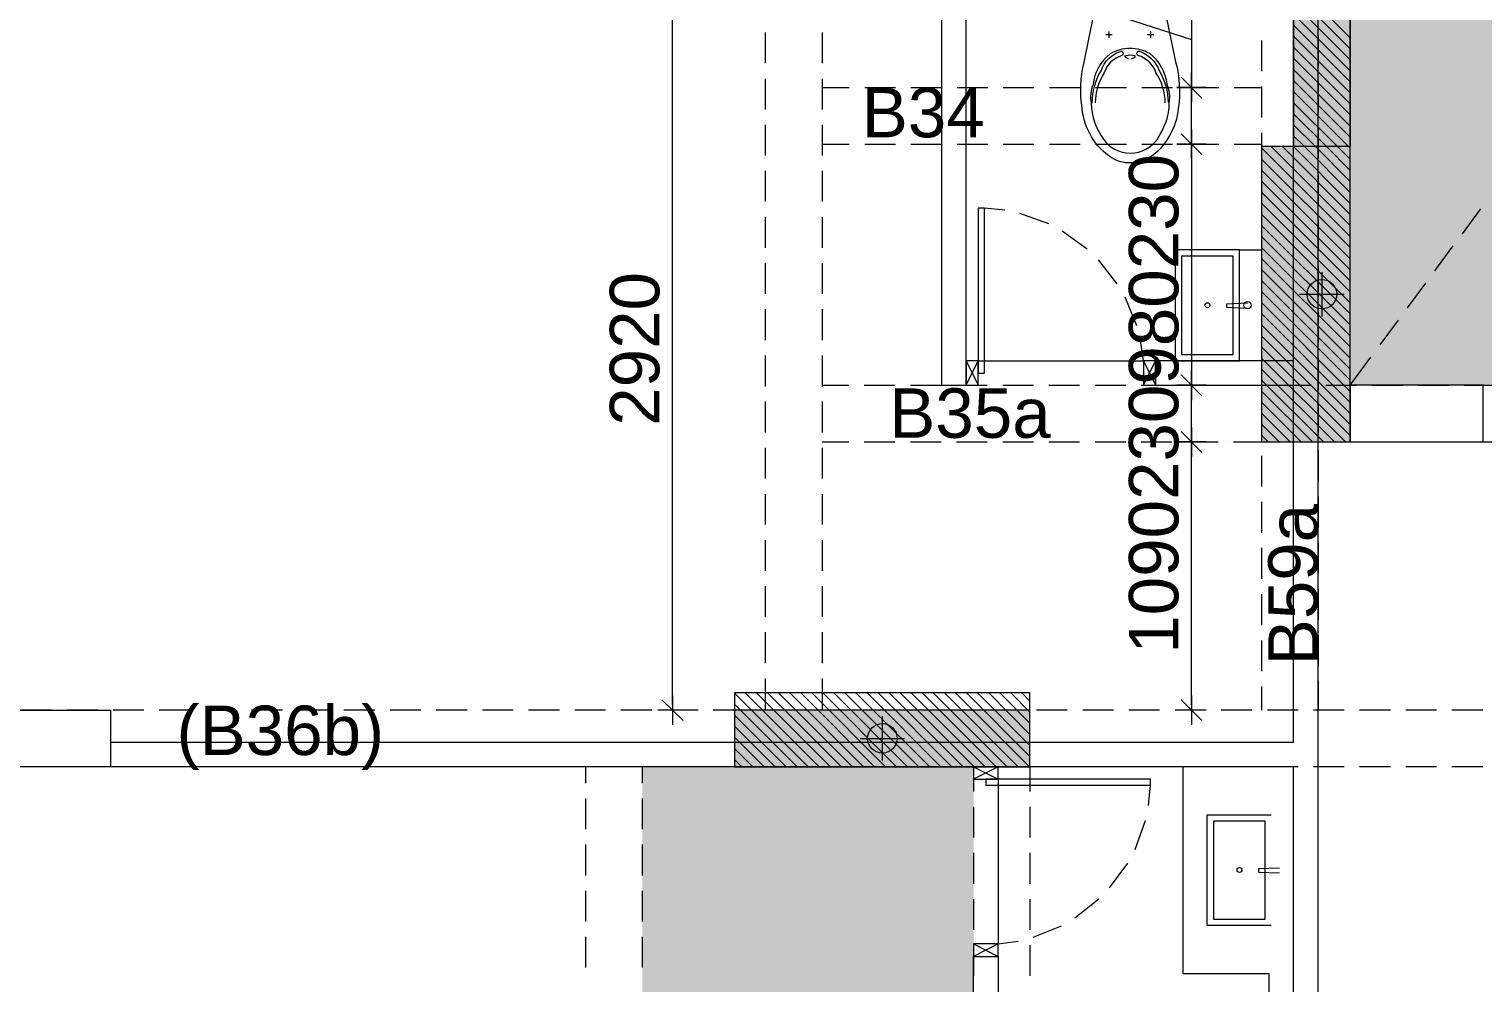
# Model space of a CAD drawing. Header units: millimetres. Extents: x -1303 to 98744, y -1303 to 90097.
# Drawn here: x 11474 to 17378, y 68579 to 72455 of the extents above; entities that cross this region are included whole.
import ezdxf

# ---------------------------------------------------------------- set-up
doc = ezdxf.new("R2010")
doc.units = ezdxf.units.MM
doc.layers.add('PDF_Geometry', color=7, linetype='Continuous')
doc.layers.add('PDF_Text', color=7, linetype='Continuous')
doc.layers.add('PDF_Solid Fills', color=192, linetype='Continuous', true_color=0xc2c0c0c0)
doc.styles.add('PDF ArialMT', font='arial.ttf')

msp = doc.modelspace()

# ---------------------------------------------------------------- hatches: boundary and pattern name
at = {"layer": 'PDF_Solid Fills', "true_color": 0x0000b2}
h = msp.add_hatch(color=33, dxfattribs=at)
h.paths.add_polyline_path([(15309.27507, 66332.73191), (15309.27507, 69457.67673), (13964.25597, 69457.67673), (13964.25597, 66262.74304), (14339.25034, 66262.74304), (14339.25034, 66332.73191)], flags=0)
h.paths.add_polyline_path([(16479.27862, 77147.7163), (16479.27862, 75862.70139), (13689.29439, 75862.70139), (13689.29439, 77147.7163)], flags=0)
h.paths.add_polyline_path([(13459.27165, 75862.70139), (13459.27165, 80442.69312), (11944.31663, 80442.69312), (11944.31663, 75862.70139)], flags=0)
h.paths.add_polyline_path([(15309.27507, 58577.69528), (15309.27507, 60477.71304), (14094.24695, 60477.71304), (14094.24695, 58577.69528)], flags=0)
h.paths.add_polyline_path([(16479.27862, 50817.74947), (16479.27862, 52102.68174), (13689.29439, 52102.68174), (13689.29439, 50817.74947)], flags=0)
h.paths.add_polyline_path([(13459.27165, 47522.69415), (13459.27165, 52102.68174), (11944.31663, 52102.68174), (11944.31663, 47522.69415)], flags=0)
at = {"layer": 'PDF_Solid Fills'}
h = msp.add_hatch(color=256, dxfattribs=at)
h.paths.add_polyline_path([(19189.29033, 70777.7336), (19189.29033, 71977.6974), (18829.27557, 71977.6974), (18829.27557, 70777.7336)], flags=0)
h.paths.add_polyline_path([(16839.29338, 70777.7336), (16839.29338, 71977.6974), (16479.27862, 71977.6974), (16479.27862, 70777.7336)], flags=0)
h.paths.add_polyline_path([(16839.29338, 71977.6974), (16839.29338, 73697.71191), (18829.27557, 73697.71191), (18829.27557, 71977.6974), (19059.29832, 71977.6974), (19059.29832, 73927.73258), (16609.27064, 73927.73258), (16609.27064, 71977.6974)], flags=0)

# ---------------------------------------------------------------- linework, layer by layer
at = {"layer": 'PDF_Geometry', "color": 9, "lineweight": 0, "true_color": 0xc0c0c0}
for points in [[(16709.0493, 57187.39747), (16709.0493, 80672.11875), (7794.16426, 80672.11875)], [(11803.91534, 69556.8686), (16609.18593, 69556.8686), (16609.18593, 72606.91537), (16183.49849, 72606.91537), (16183.49849, 72707.62792), (16609.18593, 72707.62792), (16609.18593, 75562.18357)], [(10703.73019, 72606.91537), (10703.73019, 72837.1096), (9804.11789, 72837.1096), (9804.11789, 72606.91537), (15178.94524, 72606.91537), (15178.94524, 71007.41543), (15278.80862, 71007.41543), (15278.80862, 72606.91537), (15583.47527, 72606.91537), (15583.47527, 72707.62792), (15278.80862, 72707.62792), (15278.80862, 73607.2392), (15583.47527, 73607.2392), (15583.47527, 73707.10051), (15278.80862, 73707.10051), (15278.80862, 74792.05397), (15178.94524, 74792.05397)], [(15859.36764, 72445.27608), (15859.36764, 72419.03594)], [(16028.6269, 72445.27608), (16028.6269, 72419.88719)], [(15872.90818, 72431.73038), (15846.6732, 72431.73038)], [(16015.08637, 72432.58164), (16041.32031, 72432.58164)], [(15950.76702, 72334.40631), (15965.15468, 72341.1833), (15966.00077, 72346.25777), (15943.99727, 72348.79501), (15922.83986, 72345.41478), (15938.07258, 72334.40631)], [(15943.99727, 72375.87814), (15943.99727, 72375.87814)], [(15943.99727, 72375.87814), (15943.99727, 72375.87814)], [(15943.99727, 72348.79501), (15943.99727, 72348.79501)], [(15946.53554, 71950.19277), (15946.53554, 71950.19277)], [(15947.38267, 71950.19277), (15947.38267, 71950.19277)], [(15946.53554, 71911.25818), (15946.53554, 71911.25818)], [(15946.53554, 71911.25818), (15946.53554, 71911.25818)], [(15436.21951, 71719.15555), (15354.12816, 71727.61851)], [(15614.78782, 71663.29504), (15497.15244, 71705.60985)], [(17294.6859, 71623.51745), (17369.16039, 71724.23002)], [(15770.50653, 71560.89649), (15669.79708, 71633.67467)], [(17182.97521, 71472.87838), (17257.44969, 71573.59093)], [(15893.21949, 71419.56336), (15816.20674, 71517.73042)], [(16389.1489, 71557.508), (16478.85713, 71557.508), (16478.85713, 71107.27673), (16389.1489, 71107.27673)], [(17072.10957, 71322.23929), (17146.58405, 71422.95186)], [(15971.92443, 71249.46112), (15924.53205, 71365.39709)], [(16422.15362, 71340.85946), (16336.67895, 71336.62798), (16336.67895, 71324.77653), (16422.15362, 71320.54505)], [(16960.39888, 71171.60021), (17034.87336, 71272.3045)], [(15278.80862, 71007.41543), (15328.73927, 71107.27673), (15999.00653, 71107.27673), (15987.15818, 71189.36913)], [(15278.80862, 71107.27673), (15328.73927, 71007.41543)], [(15999.00653, 71007.41543), (16048.93822, 71107.27673)], [(15999.00653, 71107.27673), (16048.93822, 71007.41543)], [(16609.18593, 71107.27673), (16048.93822, 71107.27673), (16048.93822, 71007.41543), (16609.18593, 71007.41543)], [(16838.53304, 71007.41543), (16923.16267, 71121.66543)], [(10903.45694, 69456.99902), (10903.45694, 69687.19326), (11803.91534, 69687.19326), (11803.91534, 69456.99902), (10889.91537, 69456.99902)], [(16179.26701, 64532.40603), (16609.18593, 64532.40603), (16609.18593, 66032.04053), (16373.91515, 66032.04053), (16373.91515, 66131.90596), (16609.18593, 66131.90596), (16609.18593, 69456.99902), (11803.91534, 69456.99902)], [(15309.27507, 69456.99902), (15409.13741, 69407.0725), (15409.13741, 68737.6472), (15490.38268, 68748.65567)], [(15409.13741, 69456.99902), (15309.27507, 69407.0725)], [(16609.18593, 69456.99902), (16158.95673, 69456.99902), (16158.95673, 68617.47975), (16508.4775, 68617.47975), (16508.4775, 67331.95241), (16609.18593, 67331.95241), (16308.75075, 67331.95241), (16308.75075, 67232.09111), (16609.18593, 67232.09111), (15409.13741, 66131.90596)], [(16020.16393, 69299.59122), (16028.6269, 69382.52661)], [(16518.63264, 68812.12789), (16258.8201, 68812.12789), (16258.8201, 69262.35088), (16518.63264, 69262.35088)], [(15965.15468, 69121.86901), (16007.46949, 69238.65624)], [(15861.90591, 68965.3042), (15935.53431, 69066.01677)], [(16551.63737, 69045.70235), (16466.16269, 69042.31385), (16466.16269, 69029.61941), (16551.63737, 69026.23918)], [(15720.57485, 68843.43423), (15818.74502, 68920.45215)], [(15551.3156, 68764.73034), (15667.25777, 68811.27663)], [(15309.27507, 68737.6472), (15409.13741, 68686.86942)], [(15409.13741, 68737.6472), (15309.27507, 68686.86942)]]:
    msp.add_lwpolyline(points, dxfattribs=at)
at = {"layer": 'PDF_Geometry', "color": 5, "lineweight": 0}
for points in [[(19059.21361, 71977.27591), (19059.21361, 73927.13754), (16609.18593, 73927.13754), (16609.18593, 71977.27591), (16609.18593, 73927.13754), (19059.21361, 73927.13754)], [(16838.53304, 71977.27591), (16838.53304, 73696.94329), (18829.02144, 73696.94329), (18829.02144, 71977.27591), (18829.02144, 73696.94329), (16838.53304, 73696.94329)], [(16478.85713, 70777.22119), (16838.53304, 70777.22119), (16838.53304, 71977.26932), (16478.85713, 71977.26932)], [(16478.85713, 70777.22119), (16838.53304, 70777.22119), (16838.53304, 71977.26932), (16478.85713, 71977.26932)], [(14338.57264, 69456.99902), (15538.62077, 69456.99902), (15538.62077, 69757.43419), (14338.57264, 69757.43419)], [(14338.57264, 69456.99902), (15538.62077, 69456.99902), (15538.62077, 69687.19161), (14338.57264, 69687.19161)]]:
    msp.add_lwpolyline(points, close=True, dxfattribs=at)
at = {"layer": 'PDF_Geometry', "color": 122, "lineweight": 0, "true_color": 0x00b88a}
for points in [[(15803.5123, 73079.14702), (15803.5123, 72538.36867), (16194.50076, 72412.26723)], [(14087.22307, 69707.50767), (14087.22307, 72587.4522), (14087.22307, 72567.13778)], [(16194.50076, 72567.13778), (16194.50076, 72587.4522), (16194.50076, 72237.08224), (16194.50076, 72257.39666)], [(16194.50076, 71987.42484), (16194.50076, 72217.61909)], [(16194.50076, 71947.65554), (16194.50076, 71967.11869), (16194.50076, 71026.87859), (16194.50076, 71047.19301)], [(16194.50076, 70777.22119), (16194.50076, 71007.41543)], [(16194.50076, 69707.50767), (16194.50076, 70756.91504), (16194.50076, 70737.45188)], [(14044.06216, 69729.50808), (14129.53788, 69644.87845)], [(14087.22307, 69747.28526), (14087.22307, 69627.10953)], [(16152.18595, 69729.50808), (16236.81557, 69644.87845)], [(16194.50076, 69747.28526), (16194.50076, 69627.10953)], [(14146.4638, 69687.19326), (14027.13623, 69687.19326)], [(16254.58862, 69687.19326), (16134.4129, 69687.19326)]]:
    msp.add_lwpolyline(points, dxfattribs=at)
at = {"layer": 'PDF_Geometry', "lineweight": 0}
for points in [[(16609.18593, 72650.08144), (16838.53304, 72419.88719)], [(16609.18593, 72605.22112), (16838.53304, 72375.03515)], [(16609.18593, 72560.36907), (16838.53304, 72330.17483)], [(16609.18593, 72515.51702), (16838.53304, 72285.32279)], [(16609.18593, 72470.66497), (16838.53304, 72240.47074)], [(16609.18593, 72425.81293), (16838.53304, 72195.61868)], [(16609.18593, 72380.95261), (16838.53304, 72150.76664)], [(16609.18593, 72336.10056), (16838.53304, 72105.90632)], [(16609.18593, 72290.40552), (16838.53304, 72061.05428)], [(16194.50076, 72217.61909), (16194.50076, 72217.61909)], [(16194.50076, 72217.61909), (16194.50076, 72217.61909)], [(16274.05178, 72217.61909), (16274.05178, 72217.61909)], [(16274.05178, 72217.61909), (16274.05178, 72217.61909)], [(16336.67895, 72217.61909), (16336.67895, 72217.61909)], [(16336.67895, 72217.61909), (16336.67895, 72217.61909)], [(16399.30404, 72217.61909), (16399.30404, 72217.61909)], [(16399.30404, 72217.61909), (16399.30404, 72217.61909)], [(16478.85713, 72217.61909), (16478.85713, 72217.61909)], [(16478.85713, 72217.61909), (16478.85713, 72217.61909)], [(16609.18593, 72245.5452), (16838.53304, 72016.20223)], [(16609.18593, 72200.69316), (16832.60731, 71977.27591), (16838.53304, 71971.35018)], [(16609.18593, 72155.84111), (16787.75527, 71977.27591), (16838.53304, 71926.49813)], [(16609.18593, 72110.98906), (16742.90115, 71977.27591), (16838.53304, 71880.79482)], [(16609.18593, 72066.13702), (16698.04704, 71977.27591), (16838.53304, 71835.94277)], [(16194.50076, 71987.42484), (16194.50076, 71987.42484)], [(16194.50076, 71987.42484), (16194.50076, 71987.42484)], [(16274.05178, 71987.42484), (16274.05178, 71987.42484)], [(16274.05178, 71987.42484), (16274.05178, 71987.42484)], [(16336.67895, 71987.42484), (16336.67895, 71987.42484)], [(16336.67895, 71987.42484), (16336.67895, 71987.42484)], [(16399.30404, 71987.42484), (16399.30404, 71987.42484)], [(16399.30404, 71987.42484), (16399.30404, 71987.42484)], [(16478.85713, 71987.42484), (16478.85713, 71987.42484)], [(16478.85713, 71987.42484), (16478.85713, 71987.42484)], [(16478.85713, 71972.19317), (16838.53304, 71611.67426)], [(16518.63264, 71977.27591), (16838.53304, 71656.52632)], [(16563.48676, 71977.27591), (16838.53304, 71701.37837)], [(16608.3388, 71977.27591), (16838.53304, 71746.23041)], [(16609.18593, 72021.2767), (16653.19292, 71977.27591), (16838.53304, 71791.09073)], [(16478.85713, 71926.49813), (16838.53304, 71566.82222)], [(16478.85713, 71881.63781), (16838.53304, 71521.9619)], [(16478.85713, 71836.78577), (16838.53304, 71477.10986)], [(16478.85713, 71791.93372), (16838.53304, 71432.25781)], [(16478.85713, 71747.08167), (16838.53304, 71387.40575)], [(16478.85713, 71702.22962), (16838.53304, 71342.55371)], [(16478.85713, 71657.3693), (16838.53304, 71297.69339)], [(16478.85713, 71612.51726), (16838.53304, 71252.84135)], [(16478.85713, 71567.66521), (16838.53304, 71207.9893)], [(16478.85713, 71522.81316), (16838.53304, 71163.13724)], [(16478.85713, 71477.96111), (16838.53304, 71118.2852)], [(16478.85713, 71433.10079), (16838.53304, 71072.58189)], [(16478.85713, 71388.24875), (16838.53304, 71027.72984)], [(16478.85713, 71343.3967), (16838.53304, 70982.8778)], [(16478.85713, 71298.54465), (16838.53304, 70938.01748)], [(16478.85713, 71253.6926), (16838.53304, 70893.16544)], [(16478.85713, 71208.83228), (16838.53304, 70848.31338)], [(16478.85713, 71163.98024), (16838.53304, 70803.46133)], [(16478.85713, 71118.2852), (16819.91287, 70777.22119)], [(16478.85713, 71073.42488), (16775.06082, 70777.22119)], [(16478.85713, 71028.57284), (16730.20671, 70777.22119)], [(16194.50076, 71007.41543), (16194.50076, 71007.41543)], [(16194.50076, 71007.41543), (16194.50076, 71007.41543)], [(16274.05178, 71007.41543), (16274.05178, 71007.41543)], [(16274.05178, 71007.41543), (16274.05178, 71007.41543)], [(16336.67895, 71007.41543), (16336.67895, 71007.41543)], [(16336.67895, 71007.41543), (16336.67895, 71007.41543)], [(16399.30404, 71007.41543), (16399.30404, 71007.41543)], [(16399.30404, 71007.41543), (16399.30404, 71007.41543)], [(16478.85713, 71007.41543), (16478.85713, 71007.41543)], [(16478.85713, 71007.41543), (16478.85713, 71007.41543)], [(16478.85713, 70983.72079), (16685.35259, 70777.22119)], [(16478.85713, 70938.86873), (16640.49847, 70777.22119)], [(16478.85713, 70894.01669), (16595.64436, 70777.22119)], [(16478.85713, 70849.15637), (16550.79232, 70777.22119)], [(16478.85713, 70804.30433), (16505.9382, 70777.22119)], [(16194.50076, 70777.22119), (16194.50076, 70777.22119)], [(16194.50076, 70777.22119), (16194.50076, 70777.22119)], [(16274.05178, 70777.22119), (16274.05178, 70777.22119)], [(16274.05178, 70777.22119), (16274.05178, 70777.22119)], [(16336.67895, 70777.22119), (16336.67895, 70777.22119)], [(16336.67895, 70777.22119), (16336.67895, 70777.22119)], [(16399.30404, 70777.22119), (16399.30404, 70777.22119)], [(16399.30404, 70777.22119), (16399.30404, 70777.22119)], [(16478.85713, 70777.22119), (16478.85713, 70777.22119)], [(16478.85713, 70777.22119), (16478.85713, 70777.22119)], [(14338.57264, 69756.59121), (14638.16173, 69456.99902)], [(14382.58066, 69757.43419), (14683.01584, 69456.99902)], [(14427.43375, 69757.43419), (14727.86892, 69456.99902)], [(14472.28787, 69757.43419), (14772.72304, 69456.99902)], [(14517.14198, 69757.43419), (14817.57716, 69456.99902)], [(14562.84115, 69757.43419), (14862.43024, 69456.99902)], [(14607.69527, 69757.43419), (14907.28435, 69456.99902)], [(14652.54938, 69757.43419), (14952.13743, 69456.99902)], [(14697.40247, 69757.43419), (14996.99155, 69456.99902)], [(14742.25658, 69757.43419), (15041.84566, 69456.99902)], [(14787.10966, 69757.43419), (15086.69875, 69456.99902)], [(14831.96378, 69757.43419), (15131.55286, 69456.99902)], [(14876.81789, 69757.43419), (15176.40594, 69456.99902)], [(14921.67098, 69757.43419), (15221.26006, 69456.99902)], [(14966.52509, 69757.43419), (15266.96026, 69456.99902)], [(15011.37817, 69757.43419), (15311.81334, 69456.99902)], [(15056.23229, 69757.43419), (15356.66746, 69456.99902)], [(15101.0864, 69757.43419), (15401.52158, 69456.99902)], [(15145.93949, 69757.43419), (15446.37466, 69456.99902)], [(15190.7936, 69757.43419), (15491.22877, 69456.99902)], [(15235.64668, 69757.43419), (15536.08185, 69456.99902)], [(15280.5008, 69757.43419), (15538.62116, 69499.31383)], [(15325.35491, 69757.43419), (15538.62116, 69544.17415)], [(15371.05408, 69757.43419), (15538.62116, 69589.0262)], [(15415.9082, 69757.43419), (15538.62116, 69633.87825)], [(15460.76231, 69757.43419), (15538.62116, 69678.7303)], [(15505.6154, 69757.43419), (15538.62116, 69723.58234)], [(14087.22307, 69687.19326), (14087.22307, 69687.19326)], [(14150.69529, 69687.19326), (14150.69529, 69687.19326)], [(14212.47533, 69687.19326), (14212.47533, 69687.19326)], [(14275.10042, 69687.19326), (14275.10042, 69687.19326)], [(14338.57264, 69711.73915), (14593.30865, 69456.99902)], [(14338.57264, 69687.19326), (14338.57264, 69687.19326)], [(16194.50076, 69687.19326), (16194.50076, 69687.19326)], [(16274.05178, 69687.19326), (16274.05178, 69687.19326)], [(16336.67895, 69687.19326), (16336.67895, 69687.19326)], [(16399.30404, 69687.19326), (16399.30404, 69687.19326)], [(16478.85713, 69687.19326), (16478.85713, 69687.19326)], [(14338.57264, 69666.88711), (14548.45453, 69456.99902)], [(14338.57264, 69622.02679), (14503.60041, 69456.99902)], [(14338.57264, 69577.17475), (14458.74733, 69456.99902)], [(14338.57264, 69531.47971), (14413.04713, 69456.99902)], [(14338.57264, 69486.61939), (14368.19301, 69456.99902)]]:
    msp.add_lwpolyline(points, dxfattribs=at)
at = {"layer": 'PDF_Geometry', "color": 9, "lineweight": 0, "true_color": 0xc0c0c0}
msp.add_lwpolyline([(15946.74733, 71911.5805, -0.1571387621), (15871.69431, 71931.41557, -0.1340962598), (15788.69385, 72017.74771, -0.1102906156), (15750.53201, 72131.46051, -0.1008699535), (15758.65818, 72320.02589), (15796.74152, 72507.05406), (16091.25303, 72506.21107), (16130.18141, 72321.71187, -0.1005894824), (16141.01426, 72133.24566, -0.1101085273), (16103.86276, 72019.16095, -0.1341576133), (16021.60198, 71932.07674, -0.157266217)], format="xyb", close=True, dxfattribs=at)
at = {"layer": 'PDF_Geometry', "color": 157, "lineweight": 0, "true_color": 0x3f5f7f}
for points in [[(14463.8249, 72441.0446), (14463.8249, 72315.79441)], [(14694.01707, 72441.0446), (14694.01707, 72315.79441)], [(16478.85713, 72408.887), (16478.85713, 72283.62854)], [(16709.0493, 72430.04441), (16709.0493, 72304.78594)], [(14463.8249, 72253.16518), (14463.8249, 72128.75798)], [(14694.01707, 72253.16518), (14694.01707, 72128.75798)], [(14694.01707, 72217.61909), (14804.88271, 72217.61909)], [(14867.50781, 72217.61909), (14992.76007, 72217.61909)], [(15055.38619, 72217.61909), (15179.79134, 72217.61909)], [(15242.41746, 72217.61909), (15367.66973, 72217.61909)], [(15430.29482, 72217.61909), (15554.70099, 72217.61909)], [(15617.32712, 72217.61909), (15742.57835, 72217.61909)], [(15805.20448, 72217.61909), (15930.45674, 72217.61909)], [(15992.23575, 72217.61909), (16117.48697, 72217.61909)], [(16180.11414, 72217.61909), (16305.3664, 72217.61909)], [(16367.99149, 72217.61909), (16478.85713, 72217.61909)], [(16478.85713, 72221.00757), (16478.85713, 72095.75738)], [(16709.0493, 72242.16498), (16709.0493, 72116.91479)], [(14463.8249, 72066.13702), (14463.8249, 71940.87855)], [(14694.01707, 72066.13702), (14694.01707, 71940.87855)], [(16478.85713, 72033.12815), (16478.85713, 71908.72095)], [(16709.0493, 72055.12855), (16709.0493, 71929.87836)], [(14694.01707, 71987.42484), (14804.88271, 71987.42484)], [(14867.50781, 71987.42484), (14992.76007, 71987.42484)], [(15055.38619, 71987.42484), (15179.79134, 71987.42484)], [(15242.41746, 71987.42484), (15367.66973, 71987.42484)], [(15430.29482, 71987.42484), (15554.70099, 71987.42484)], [(15617.32712, 71987.42484), (15742.57835, 71987.42484)], [(15805.20448, 71987.42484), (15930.45674, 71987.42484)], [(15992.23575, 71987.42484), (16117.48697, 71987.42484)], [(16180.11414, 71987.42484), (16305.3664, 71987.42484)], [(16367.99149, 71987.42484), (16478.85713, 71987.42484)], [(14463.8249, 71878.25759), (14463.8249, 71753.85039)], [(14694.01707, 71878.25759), (14694.01707, 71753.85039)], [(16709.0493, 71867.25739), (16709.0493, 71741.99893)], [(16478.85713, 71846.09999), (16478.85713, 71720.84152)], [(14463.8249, 71691.22115), (14463.8249, 71565.97096)], [(14694.01707, 71691.22115), (14694.01707, 71565.97096)], [(16709.0493, 71679.37796), (16709.0493, 71554.97076)], [(16478.85713, 71658.22056), (16478.85713, 71533.81336)], [(14463.8249, 71503.35), (14463.8249, 71378.94279)], [(14694.01707, 71503.35), (14694.01707, 71378.94279)], [(16478.85713, 71471.18412), (16478.85713, 71345.93394)], [(16709.0493, 71492.34153), (16709.0493, 71367.09134)], [(14463.8249, 71316.31357), (14463.8249, 71191.06337)], [(14694.01707, 71316.31357), (14694.01707, 71191.06337)], [(16478.85713, 71283.31297), (16478.85713, 71158.90576)], [(16709.0493, 71304.47038), (16709.0493, 71180.06317)], [(14463.8249, 71128.43414), (14463.8249, 71003.18395)], [(14694.01707, 71128.43414), (14694.01707, 71003.18395)], [(16478.85713, 71096.27654), (16478.85713, 70971.02634)], [(16709.0493, 71117.43395), (16709.0493, 70992.18375)], [(14694.01707, 71007.41543), (14802.34341, 71007.41543)], [(14864.96953, 71007.41543), (14990.22076, 71007.41543)], [(15052.8469, 71007.41543), (15177.25307, 71007.41543)], [(15239.87816, 71007.41543), (15365.13042, 71007.41543)], [(15427.75655, 71007.41543), (15553.00778, 71007.41543)], [(15614.78782, 71007.41543), (15740.04008, 71007.41543)], [(15802.66518, 71007.41543), (15927.91744, 71007.41543)], [(15989.69748, 71007.41543), (16114.94974, 71007.41543)], [(16177.57483, 71007.41543), (16302.8271, 71007.41543)], [(16365.45219, 71007.41543), (16489.85733, 71007.41543)], [(16552.48449, 71007.41543), (16677.73675, 71007.41543)], [(16740.36185, 71007.41543), (16864.76698, 71007.41543)], [(16927.39415, 71007.41543), (17052.64434, 71007.41543)], [(17115.27151, 71007.41543), (17240.52377, 71007.41543)], [(17302.30174, 71007.41543), (17427.554, 71007.41543)], [(14463.8249, 70941.40597), (14463.8249, 70816.15578)], [(14694.01707, 70941.40597), (14694.01707, 70816.15578)], [(16709.0493, 70929.55452), (16709.0493, 70805.15558)], [(16478.85713, 70908.39711), (16478.85713, 70783.14692)], [(14463.8249, 70753.52655), (14463.8249, 70628.27636)], [(14694.01707, 70777.22119), (14802.34341, 70777.22119)], [(14694.01707, 70753.52655), (14694.01707, 70628.27636)], [(14864.96953, 70777.22119), (14990.22076, 70777.22119)], [(15052.8469, 70777.22119), (15177.25307, 70777.22119)], [(15239.87816, 70777.22119), (15365.13042, 70777.22119)], [(15427.75655, 70777.22119), (15553.00778, 70777.22119)], [(15614.78782, 70777.22119), (15740.04008, 70777.22119)], [(15802.66518, 70777.22119), (15927.91744, 70777.22119)], [(15989.69748, 70777.22119), (16114.94974, 70777.22119)], [(16177.57483, 70777.22119), (16302.8271, 70777.22119)], [(16365.45219, 70777.22119), (16489.85733, 70777.22119)], [(16552.48449, 70777.22119), (16677.73675, 70777.22119)], [(16709.0493, 70742.52635), (16709.0493, 70617.27616)], [(16740.36185, 70777.22119), (16864.76698, 70777.22119)], [(16927.39415, 70777.22119), (17052.64434, 70777.22119)], [(17115.27151, 70777.22119), (17240.52377, 70777.22119)], [(17302.30174, 70777.22119), (17427.554, 70777.22119)], [(16478.85713, 70721.36895), (16478.85713, 70596.11875)], [(14463.8249, 70565.64712), (14463.8249, 70441.24819)], [(14694.01707, 70565.64712), (14694.01707, 70441.24819)], [(16478.85713, 70533.48952), (16478.85713, 70408.23933)], [(16709.0493, 70554.64693), (16709.0493, 70429.39673)], [(14463.8249, 70378.61896), (14463.8249, 70253.36876)], [(14694.01707, 70378.61896), (14694.01707, 70253.36876)], [(16478.85713, 70346.46135), (16478.85713, 70221.21116)], [(16709.0493, 70367.61876), (16709.0493, 70242.36857)], [(14463.8249, 70190.73954), (14463.8249, 70066.33233)], [(14694.01707, 70190.73954), (14694.01707, 70066.33233)], [(16478.85713, 70158.58193), (16478.85713, 70033.33173)], [(16709.0493, 70179.73934), (16709.0493, 70054.48914)], [(14463.8249, 70003.71137), (14463.8249, 69878.46118)], [(14694.01707, 70003.71137), (14694.01707, 69878.46118)], [(16478.85713, 69970.70251), (16478.85713, 69846.2953)], [(16709.0493, 69992.71117), (16709.0493, 69867.45271)], [(14463.8249, 69815.83194), (14463.8249, 69687.19326)], [(14694.01707, 69815.83194), (14694.01707, 69687.19326)], [(16709.0493, 69804.83174), (16709.0493, 69687.19326)], [(16478.85713, 69783.67434), (16478.85713, 69687.19326)], [(11565.2602, 69687.19326), (11440.00794, 69687.19326)], [(11752.29147, 69687.19326), (11627.88633, 69687.19326)], [(11940.16986, 69687.19326), (11814.9176, 69687.19326)], [(12127.20113, 69687.19326), (12002.79496, 69687.19326)], [(12315.07849, 69687.19326), (12189.82726, 69687.19326)], [(12502.95688, 69687.19326), (12377.70462, 69687.19326)], [(12689.98814, 69687.19326), (12564.73589, 69687.19326)], [(12877.8655, 69687.19326), (12752.61427, 69687.19326)], [(13064.89677, 69687.19326), (12940.49163, 69687.19326)], [(13252.77515, 69687.19326), (13127.5229, 69687.19326)], [(13439.80643, 69687.19326), (13315.40129, 69687.19326)], [(13627.68378, 69687.19326), (13502.43255, 69687.19326)], [(13814.71608, 69687.19326), (13690.30992, 69687.19326)], [(14002.59344, 69687.19326), (13877.34118, 69687.19326)], [(14190.4708, 69687.19326), (14065.21957, 69687.19326)], [(14377.5031, 69687.19326), (14252.25084, 69687.19326)], [(14565.38045, 69687.19326), (14440.12819, 69687.19326)], [(14752.41173, 69687.19326), (14628.00658, 69687.19326)], [(14940.29011, 69687.19326), (14815.03785, 69687.19326)], [(15127.32138, 69687.19326), (15002.91521, 69687.19326)], [(15315.19874, 69687.19326), (15189.94751, 69687.19326)], [(15502.23, 69687.19326), (15377.82487, 69687.19326)], [(15690.10839, 69687.19326), (15564.85614, 69687.19326)], [(15877.98575, 69687.19326), (15752.73453, 69687.19326)], [(16065.01702, 69687.19326), (15939.76579, 69687.19326)], [(16252.89437, 69687.19326), (16127.64418, 69687.19326)], [(16439.92668, 69687.19326), (16315.52154, 69687.19326)], [(16627.80403, 69687.19326), (16502.55177, 69687.19326)], [(16814.83633, 69687.19326), (16690.4312, 69687.19326)], [(17002.71369, 69687.19326), (16877.46143, 69687.19326)], [(17189.74599, 69687.19326), (17065.33878, 69687.19326)], [(17377.62335, 69687.19326), (17252.37109, 69687.19326)], [(11565.2602, 69456.99902), (11440.00794, 69456.99902)], [(11752.29147, 69456.99902), (11627.88633, 69456.99902)], [(11940.16986, 69456.99902), (11814.9176, 69456.99902)], [(12127.20113, 69456.99902), (12002.79496, 69456.99902)], [(12315.07849, 69456.99902), (12189.82726, 69456.99902)], [(12502.95688, 69456.99902), (12377.70462, 69456.99902)], [(12689.98814, 69456.99902), (12564.73589, 69456.99902)], [(12877.8655, 69456.99902), (12752.61427, 69456.99902)], [(13064.89677, 69456.99902), (12940.49163, 69456.99902)], [(13252.77515, 69456.99902), (13127.5229, 69456.99902)], [(13439.80643, 69456.99902), (13315.40129, 69456.99902)], [(13627.68378, 69456.99902), (13502.43255, 69456.99902)], [(13814.71608, 69456.99902), (13690.30992, 69456.99902)], [(13733.47081, 69456.99902), (13733.47081, 69390.98957)], [(14002.59344, 69456.99902), (13877.34118, 69456.99902)], [(13963.66401, 69456.99902), (13963.66401, 69390.98957)], [(14190.4708, 69456.99902), (14065.21957, 69456.99902)], [(14377.5031, 69456.99902), (14252.25084, 69456.99902)], [(14565.38045, 69456.99902), (14440.12819, 69456.99902)], [(14752.41173, 69456.99902), (14628.00658, 69456.99902)], [(14940.29011, 69456.99902), (14815.03785, 69456.99902)], [(15127.32138, 69456.99902), (15002.91521, 69456.99902)], [(15315.19874, 69456.99902), (15189.94751, 69456.99902)], [(15309.27507, 69456.99902), (15309.27507, 69357.13772)], [(15502.23, 69456.99902), (15377.82487, 69456.99902)], [(15538.62116, 69456.99902), (15538.62116, 69357.13772)], [(15690.10839, 69456.99902), (15564.85614, 69456.99902)], [(15877.98575, 69456.99902), (15752.73453, 69456.99902)], [(16065.01702, 69456.99902), (15939.76579, 69456.99902)], [(16252.89437, 69456.99902), (16127.64418, 69456.99902)], [(16439.92668, 69456.99902), (16315.52154, 69456.99902)], [(16627.80403, 69456.99902), (16502.55177, 69456.99902)], [(16814.83633, 69456.99902), (16690.4312, 69456.99902)], [(17002.71369, 69456.99902), (16877.46143, 69456.99902)], [(17189.74599, 69456.99902), (17065.33878, 69456.99902)], [(17377.62335, 69456.99902), (17252.37109, 69456.99902)], [(13733.47081, 69328.36861), (13733.47081, 69203.9614)], [(13963.66401, 69328.36861), (13963.66401, 69203.9614)], [(15309.27507, 69294.51676), (15309.27507, 69170.10955)], [(15538.62116, 69294.51676), (15538.62116, 69170.10955)], [(13733.47081, 69141.33217), (13733.47081, 69016.08198)], [(13963.66401, 69141.33217), (13963.66401, 69016.08198)], [(15309.27507, 69107.48032), (15309.27507, 68982.23013)], [(15538.62116, 69107.48032), (15538.62116, 68982.23013)], [(13733.47081, 68953.45274), (13733.47081, 68828.20256)], [(13963.66401, 68953.45274), (13963.66401, 68828.20256)], [(15309.27507, 68919.60089), (15309.27507, 68795.20196)], [(15538.62116, 68919.60089), (15538.62116, 68795.20196)], [(13733.47081, 68766.42458), (13733.47081, 68641.17438)], [(13963.66401, 68766.42458), (13963.66401, 68641.17438)], [(15309.27507, 68732.57273), (15309.27507, 68607.32253)], [(15538.62116, 68732.57273), (15538.62116, 68607.32253)]]:
    msp.add_lwpolyline(points, dxfattribs=at)
at = {"layer": 'PDF_Geometry', "color": 9, "lineweight": 0, "true_color": 0xc0c0c0}
for points in [[(15948.05933, 71950.87047, 0.2397324675), (16055.87842, 72008.2434, 0.1476492883), (16104.45574, 72155.08076, 0.1426225931), (16095.56923, 72230.82594, 0.2033762023), (16024.81794, 72355.65464, 0.1271051827), (15944.67393, 72375.96079, 0.127241202), (15864.71691, 72354.96867, 0.2034896567), (15795.0917, 72229.43748, 0.1420555558), (15786.84775, 72153.67578, 0.1475381987), (15836.75463, 72007.23513, 0.2396180002), (15945.07994, 71950.82915)], [(15791.55444, 72154.54357, -0.1364851667), (15827.11396, 72285.09138, -0.2361126729), (15908.55783, 72365.50627, -0.6667369137), (15912.5153, 72346.93547, 0.2505638457), (15840.07184, 72277.37223, 0.1341692009), (15803.17345, 72154.60142)], [(16088.12074, 72155.84111, 0.1341000911), (16050.14278, 72278.34745, 0.2505162606), (15977.08878, 72347.22473, -0.66792463), (15980.81095, 72365.80357, -0.2361238446), (16062.98599, 72286.17404, -0.1365878108), (16099.71599, 72155.92376)]]:
    msp.add_lwpolyline(points, format="xyb", dxfattribs=at)
at = {"layer": 'PDF_Geometry', "color": 122, "lineweight": 0, "true_color": 0x00b88a}
for points in [[(16194.50076, 72157.53535), (16194.50076, 72277.71108)], [(16134.4129, 72217.61909), (16254.58862, 72217.61909)], [(16236.81557, 72174.46128), (16152.18595, 72259.9339)], [(16194.50076, 72047.51684), (16194.50076, 71927.34112)], [(16254.58862, 71987.42484), (16134.4129, 71987.42484)], [(16152.18595, 72029.73966), (16236.81557, 71945.11003)], [(16236.81557, 70965.10062), (16152.18595, 71049.73024)], [(16194.50076, 70947.3317), (16194.50076, 71067.50743)], [(16134.4129, 71007.41543), (16254.58862, 71007.41543)], [(16152.18595, 70819.536), (16236.81557, 70734.90638)], [(16194.50076, 70837.31318), (16194.50076, 70717.13746)], [(16254.58862, 70777.22119), (16134.4129, 70777.22119)]]:
    msp.add_lwpolyline(points, close=True, dxfattribs=at)
at = {"layer": 'PDF_Geometry', "color": 9, "lineweight": 0, "true_color": 0xc0c0c0}
for points in [[(15328.73927, 71057.35021), (15354.12816, 71057.35021), (15354.12816, 71727.61683), (15328.73927, 71727.61683)], [(16128.48924, 71107.27673), (16389.14848, 71107.27673), (16389.14848, 71557.50635), (16128.48924, 71557.50635)], [(16153.87812, 71132.66562), (16363.75959, 71132.66562), (16363.75959, 71532.11746), (16153.87812, 71532.11746)], [(15278.80862, 71007.41543), (15328.7401, 71007.41543), (15328.7401, 71107.27839), (15278.80862, 71107.27839)], [(15999.00653, 71007.41543), (16048.93801, 71007.41543), (16048.93801, 71107.27839), (15999.00653, 71107.27839)], [(16838.53304, 70777.22119), (17378.47005, 70777.22119), (17378.47005, 71007.41378), (16838.53304, 71007.41378)], [(15309.27507, 69407.0725), (15409.13803, 69407.0725), (15409.13803, 69457.00398), (15309.27507, 69457.00398)], [(15359.20676, 69382.52661), (16028.62709, 69382.52661), (16028.62709, 69407.0692), (15359.20676, 69407.0692)], [(16284.20899, 68837.51677), (16494.09046, 68837.51677), (16494.09046, 69236.96862), (16284.20899, 69236.96862)], [(15309.27507, 68686.86942), (15409.13803, 68686.86942), (15409.13803, 68737.6472), (15309.27507, 68737.6472)], [(15309.27507, 64432.54059), (15309.27507, 66032.04053), (9804.11789, 66032.04053), (9804.11789, 66131.90596), (15309.27507, 66131.90596), (15309.27507, 68686.86942), (15409.13741, 68686.86942), (15409.13741, 67331.95241), (15708.7265, 67331.95241), (15708.7265, 67232.09111), (15409.13741, 67232.09111), (15409.13741, 66131.90596), (15773.89193, 66131.90596), (15773.89193, 66032.04053), (15409.13741, 66032.04053), (15409.13741, 64432.54059)]]:
    msp.add_lwpolyline(points, close=True, dxfattribs=at)
at = {"layer": 'PDF_Geometry', "color": 20, "lineweight": 0, "true_color": 0xff4405}
for points in [[(16723.43592, 71466.95264), (16723.43592, 71287.54445)], [(16633.72769, 71377.24855), (16813.98921, 71377.24855)], [(14938.5969, 69662.65563), (14938.5969, 69482.38791)], [(14848.8897, 69572.10027), (15029.15122, 69572.10027)]]:
    msp.add_lwpolyline(points, dxfattribs=at)
for centre, radius in [((16724.26736, 71377.69775), 59.98747), ((14939.27544, 69572.71477), 60.004)]:
    msp.add_circle(centre, radius, dxfattribs=at)
at = {"layer": 'PDF_Geometry', "color": 7, "lineweight": 0, "true_color": 0xffffff}
for centre, radius in [((16724.26478, 71377.68624), 59.98489), ((14939.25845, 69572.70941), 59.98701)]:
    msp.add_circle(centre, radius, dxfattribs=at)
at = {"layer": 'PDF_Geometry', "color": 9, "lineweight": 0, "true_color": 0xc0c0c0}
for centre, radius in [((16259.2968, 71332.75128), 10.04093), ((16422.30113, 71332.75268), 15.0424), ((16389.30294, 69037.76532), 10.05507)]:
    msp.add_circle(centre, radius, dxfattribs=at)
at = {"layer": 'PDF_Solid Fills', "color": 254, "lineweight": 0, "true_color": 0x00007f}
msp.add_solid([(18829.27557, 71007.67163), (18829.27557, 73697.71191), (16839.29338, 71007.67163), (16839.29338, 73697.71191)], dxfattribs=at)
at = {"layer": 'PDF_Solid Fills', "lineweight": 0}
msp.add_solid([(14339.25034, 69457.67673), (14339.25034, 69687.70567), (15539.29782, 69457.67673), (15539.29782, 69687.70567)], dxfattribs=at)

# ---------------------------------------------------------------- texts
at = {"layer": 'PDF_Text', "color": 6, "char_height": 201.084641, "attachment_point": 4, "style": 'PDF ArialMT'}
for s, insert in [('B34', (14855.31441, 72114.40445)), ('B35a', (14966.78144, 70893.1206)), ('(B36b)', (12072.61395, 69575.20788))]:
    msp.add_mtext(s, dxfattribs=dict(at, insert=insert))
at = {"layer": 'PDF_Text', "char_height": 201.084641, "attachment_point": 4, "rotation": 90, "style": 'PDF ArialMT'}
for s, insert in [('1090230980230', (16042.21263, 69916.70736)), ('2920', (13934.21821, 70842.84216))]:
    msp.add_mtext(s, dxfattribs=dict(at, insert=insert))
at = {"layer": 'PDF_Text', "color": 6, "insert": (16608.11891, 69869.6359), "char_height": 201.084641, "attachment_point": 4, "rotation": 90, "style": 'PDF ArialMT'}
msp.add_mtext('B59a', dxfattribs=at)

doc.saveas('drawing.dxf')
